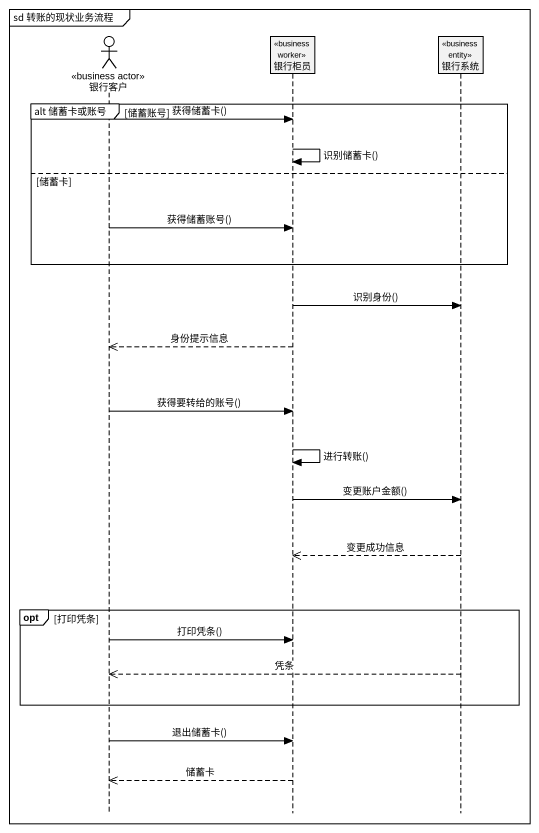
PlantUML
@startuml
mainframe sd 转账的现状业务流程
hide footbox
actor 银行客户 <<business actor>>
participant 银行柜员 <<business worker>>
participant 银行系统 <<business entity>>

group alt 储蓄卡或账号 [储蓄账号]
  银行客户 -> 银行柜员 : 获得储蓄卡()
  银行柜员 -> 银行柜员 : 识别储蓄卡()
else 储蓄卡
  银行客户 -> 银行柜员 : 获得储蓄账号()
end
银行柜员 -> 银行系统 : 识别身份()
银行柜员 -->> 银行客户 : 身份提示信息
银行客户 -> 银行柜员 : 获得要转给的账号()
银行柜员 -> 银行柜员 : 进行转账()
银行柜员 -> 银行系统 : 变更账户金额()
银行系统 -->> 银行柜员 : 变更成功信息
opt 打印凭条
  银行客户 -> 银行柜员 : 打印凭条()
  银行系统 -->> 银行客户 : 凭条
end
银行客户 -> 银行柜员 : 退出储蓄卡()
银行柜员 -->> 银行客户 : 储蓄卡
@enduml
